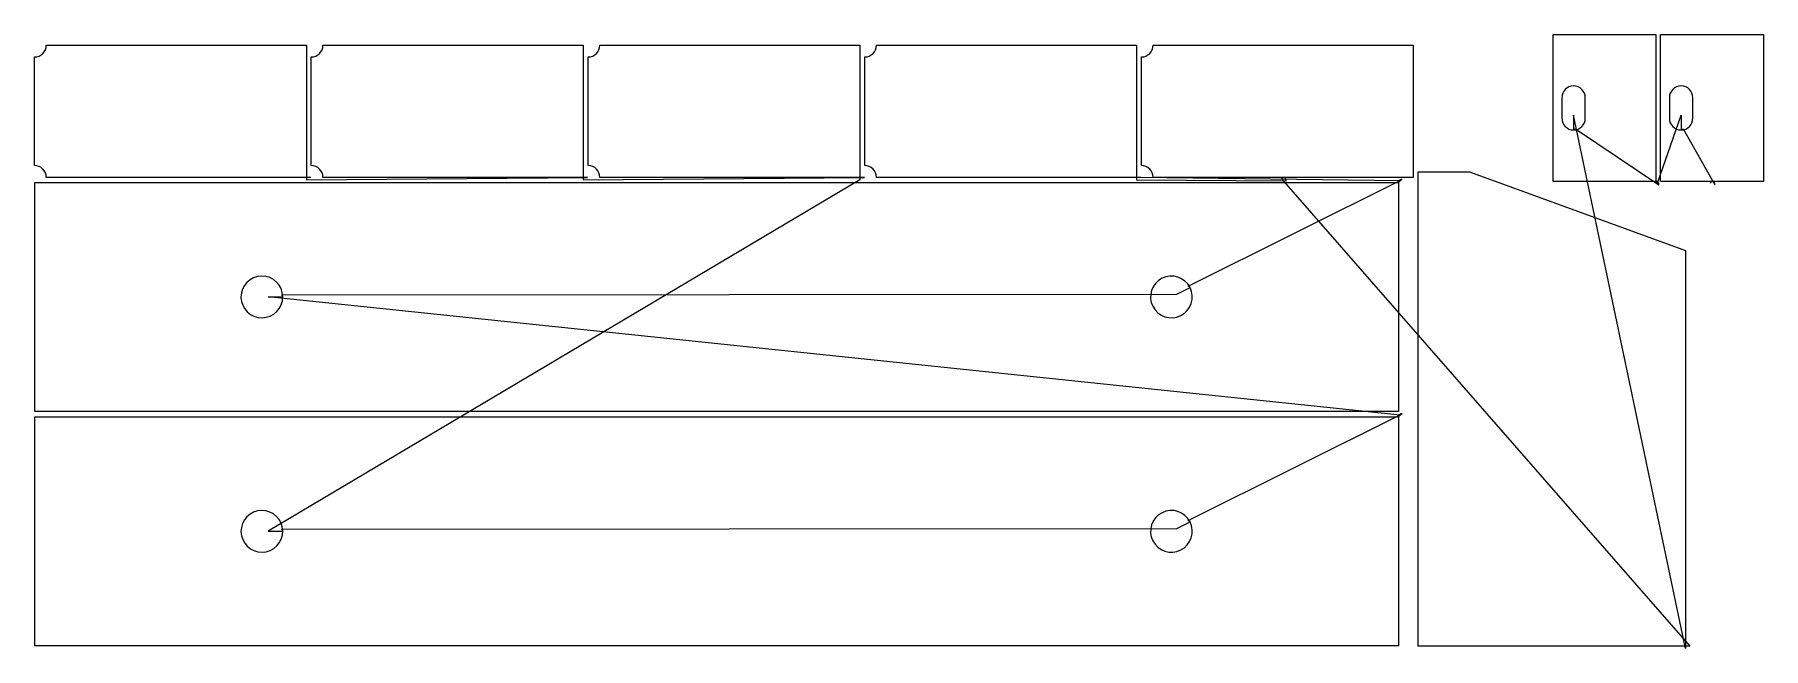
# Model space of a CAD drawing. Header units: metres. Extents: x 9 to 5892, y -2099 to -8.
import ezdxf

# ---------------------------------------------------------------- set-up
doc = ezdxf.new("R2010")
doc.units = ezdxf.units.M

msp = doc.modelspace()

# ---------------------------------------------------------------- linework, layer by layer
at = {"layer": 'TOOL_0'}
for p, q in [((49.1, -44.325), (934.1, -44.325)), ((934.1, -44.325), (934.1, -494.325)), ((990.317, -44.325), (1875.317, -44.325)), ((1875.317, -44.325), (1875.317, -494.325)), ((1932.658, -44.325), (2817.658, -44.325)), ((2817.658, -44.325), (2817.658, -494.325)), ((2873.982, -44.324), (3758.982, -44.324)), ((3758.982, -44.324), (3758.982, -494.324)), ((3815.308, -44.324), (4700.308, -44.324)), ((4700.308, -44.324), (4700.308, -494.324)), ((5175.986, -507.999), (5175.986, -7.999)), ((5175.986, -7.999), (5525.986, -7.999)), ((5525.986, -7.999), (5525.986, -507.999)), ((5541.999, -507.999), (5541.999, -7.999)), ((5541.999, -7.999), (5891.999, -7.999)), ((5891.999, -7.999), (5891.999, -507.999)), ((9.1, -454.325), (9.1, -84.325)), ((950.317, -454.325), (950.317, -84.325)), ((1892.658, -454.325), (1892.658, -84.325)), ((2833.982, -454.324), (2833.982, -84.324)), ((3775.308, -454.324), (3775.308, -84.324)), ((5205.985, -222.999), (5205.985, -292.999)), ((5285.985, -292.999), (5285.985, -222.999)), ((5571.999, -222.999), (5571.999, -292.999)), ((5651.999, -292.999), (5651.999, -222.999)), ((5626.69, -2098.898), (5245.985, -282.999)), ((5245.985, -282.999), (5245.985, -332.999)), ((5531.643, -513.656), (5611.999, -282.999)), ((5611.999, -282.999), (5611.999, -332.999)), ((5252.717, -329.321), (5535.724, -520.271)), ((5618.731, -329.321), (5726.737, -520.271)), ((9.998, -1291.671), (9.998, -511.671)), ((9.998, -511.671), (4649.998, -511.671)), ((934.1, -494.325), (49.1, -494.325)), ((2817.658, -502.325), (803.499, -1699.786)), ((949.1, -494.325), (934.1, -494.325)), ((934.1, -494.325), (934.1, -502.325)), ((934.1, -502.325), (1890.317, -494.325)), ((1875.317, -494.325), (990.317, -494.325)), ((1890.317, -494.325), (1875.317, -494.325)), ((1875.317, -494.325), (1875.317, -502.325)), ((1875.317, -502.325), (2832.658, -494.325)), ((2817.658, -494.325), (1932.658, -494.325)), ((2832.658, -494.325), (2817.658, -494.325)), ((2817.658, -494.325), (2817.658, -502.325)), ((3758.982, -494.324), (2873.982, -494.324)), ((3773.982, -494.324), (3758.982, -494.324)), ((3758.982, -494.324), (3758.982, -502.324)), ((3758.982, -502.324), (4267.546, -506.596)), ((4655.655, -506.014), (3773.982, -494.324)), ((4257.808, -494.324), (3815.308, -494.324)), ((3934.562, -865.321), (4662.27, -501.932)), ((4257.808, -494.324), (4252.151, -499.981)), ((4252.151, -499.981), (5641.69, -2090.898)), ((4700.308, -494.324), (4257.808, -494.324)), ((4649.998, -511.671), (4655.655, -506.014)), ((4649.998, -511.671), (4649.998, -1291.671)), ((4716.69, -2090.898), (4716.69, -475.898)), ((4716.69, -475.898), (4891.69, -475.898)), ((4891.69, -475.898), (5626.69, -743.416)), ((5525.986, -507.999), (5175.986, -507.999)), ((5525.986, -507.999), (5531.643, -513.656)), ((5716.999, -507.999), (5541.999, -507.999)), ((5716.999, -507.999), (5711.342, -513.656)), ((5891.999, -507.999), (5716.999, -507.999)), ((5626.69, -743.416), (5626.69, -2090.898)), ((3896.244, -892.207), (3940.879, -869.673)), ((803.498, -901.458), (853.495, -900.952)), ((4655.656, -1304.341), (803.498, -901.458)), ((849.749, -894.257), (3896.244, -892.207)), ((4649.998, -1291.671), (9.998, -1291.671)), ((9.999, -2089.998), (9.999, -1309.998)), ((9.999, -1309.998), (4649.999, -1309.998)), ((3934.563, -1663.648), (4662.271, -1300.26)), ((4649.999, -1309.998), (4655.656, -1304.341)), ((4649.999, -1309.998), (4649.999, -2089.998)), ((803.499, -1699.786), (853.496, -1699.28)), ((849.75, -1692.585), (3896.245, -1690.534)), ((3896.245, -1690.534), (3940.88, -1668)), ((4649.999, -2089.998), (9.999, -2089.998)), ((5626.69, -2090.898), (4716.69, -2090.898)), ((5641.69, -2090.898), (5626.69, -2090.898)), ((5626.69, -2090.898), (5626.69, -2098.898))]:
    msp.add_line(p, q, dxfattribs=at)
for centre, radius, start, end in [((9.1, -44.325), 40, 270, 0), ((950.317, -44.325), 40, 270, 0), ((1892.658, -44.325), 40, 270, 0), ((2833.982, -44.324), 40, 270, 0), ((3775.308, -44.324), 40, 270, 0), ((5245.985, -222.999), 40, 0, 180), ((5611.999, -222.999), 40, 0, 180), ((5245.985, -292.999), 40, 180, 270), ((5245.985, -292.999), 40, 270, 0), ((5611.999, -292.999), 40, 180, 270), ((5611.999, -292.999), 40, 270, 0), ((5245.985, -324.999), 8, 270, 327.2991996), ((5611.999, -324.999), 8, 270, 327.2991996), ((9.1, -494.325), 40, 0, 90), ((950.317, -494.325), 40, 0, 90), ((1892.658, -494.325), 40, 0, 90), ((2833.982, -494.324), 40, 0, 90), ((3775.308, -494.324), 40, 0, 90), ((4257.808, -504.324), 10, 346.8670937, 90), ((4659.998, -511.671), 10.001, 76.8683954, 180), ((5525.986, -517.999), 10, 346.8670937, 90), ((5716.999, -517.999), 10, 346.8670937, 90), ((782.499, -901.671), 71, 0.5802335, 180.5802253), ((3877.498, -901.671), 71, 26.7870008, 206.7870008), ((3877.498, -901.671), 71, 206.7870008, 26.7870008), ((3933.737, -873.278), 8, 26.7828439, 84.080593), ((782.498, -901.671), 71, 180.5802335, 0.5802253), ((845.495, -901.032), 8, 0.5729387, 57.8754247), ((4659.999, -1309.998), 10, 76.8670937, 180), ((782.5, -1699.999), 71, 0.5802335, 180.5802253), ((3877.499, -1699.998), 71, 26.7870008, 206.7870008), ((782.499, -1699.999), 71, 180.5802335, 0.5802253), ((845.496, -1699.36), 8, 0.5729387, 57.8754247), ((3877.499, -1699.998), 71, 206.7870008, 26.7870008), ((3933.738, -1671.605), 8, 26.7828439, 84.080593)]:
    msp.add_arc(centre, radius, start, end, dxfattribs=at)

doc.saveas('drawing.dxf')
